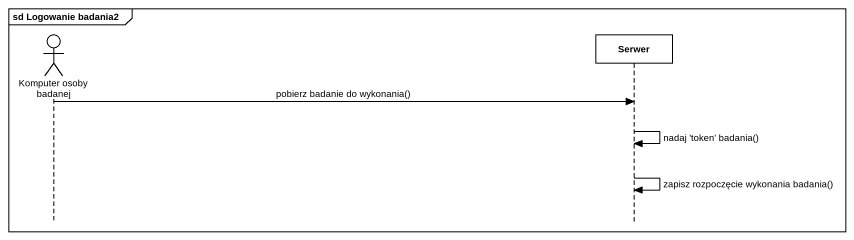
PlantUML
@startuml
mainframe sd Logowanie badania2
hide footbox
actor "Komputer osoby badanej" as Komputer_osoby_badanej
participant Serwer

Komputer_osoby_badanej -> Serwer : pobierz badanie do wykonania()
Serwer -> Serwer : nadaj 'token' badania()
Serwer -> Serwer : zapisz rozpoczęcie wykonania badania()
@enduml
